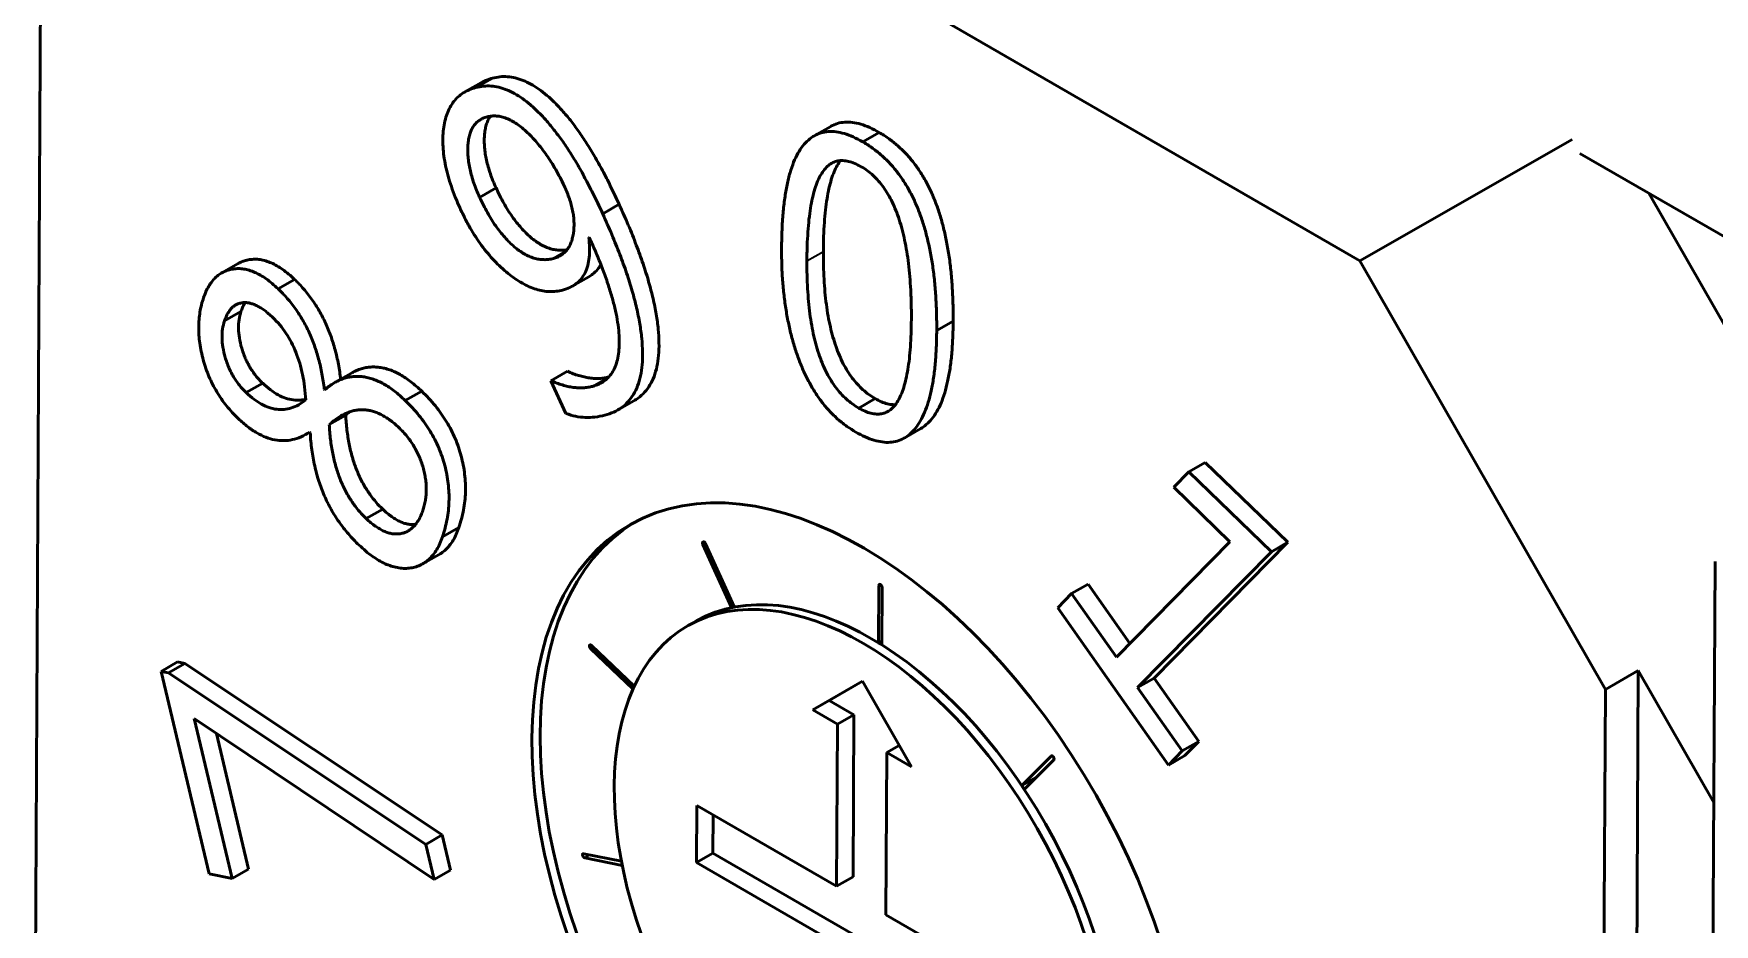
# Model space of a CAD drawing. Header units: millimetres. Extents: x -32 to 1257, y -135 to 348.
# Drawn here: x 315.06 to 320.84, y 279.86 to 282.92 of the extents above; entities that cross this region are included whole.
import ezdxf

# ---------------------------------------------------------------- set-up
doc = ezdxf.new("R2010")
doc.units = ezdxf.units.MM
doc.layers.add('외형선(ISO)', color=7, linetype='Continuous', lineweight=50)
doc.layers.add('좁은 외형선(ISO)', color=7, linetype='Continuous', lineweight=35)

msp = doc.modelspace()

# ---------------------------------------------------------------- linework, layer by layer
at = {"layer": '외형선(ISO)'}
for p, q in [((319.62134, 282.14347), (315.3787, 284.59295)), ((315.09416, 284.42869), (315.06373, 278.53244)), ((316.54583, 282.72335), (316.60239, 282.75562)), ((316.64035, 282.77071), (316.58379, 282.73844)), ((317.74637, 282.57259), (317.80294, 282.60485)), ((317.96924, 282.58427), (317.91267, 282.552)), ((319.62134, 282.14347), (320.35029, 282.55929)), ((321.73351, 281.72892), (320.37748, 282.51183)), ((316.59633, 282.36119), (316.6529, 282.39346)), ((320.61447, 282.375), (321.15766, 281.42664)), ((317.07575, 282.33729), (317.01918, 282.30502)), ((316.97279, 282.22249), (316.97353, 282.22291)), ((316.89122, 282.17473), (316.84995, 282.15119)), ((320.46479, 280.67086), (319.62134, 282.14347)), ((315.71009, 282.10133), (315.76665, 282.1336)), ((316.91464, 282.05578), (316.97121, 282.08805)), ((315.9602, 282.07941), (315.90363, 282.04714)), ((315.77636, 281.96935), (315.71979, 281.93708)), ((318.22366, 281.93627), (318.1671, 281.904)), ((316.0992, 281.72513), (316.15577, 281.7574)), ((316.89804, 281.76365), (316.84147, 281.73138)), ((317.03884, 281.7427), (316.98492, 281.71194)), ((315.79438, 281.69025), (315.85095, 281.72252)), ((316.07865, 281.71157), (316.06262, 281.70242)), ((316.06262, 281.70242), (316.06482, 281.70036)), ((316.39755, 281.69521), (316.34099, 281.66294)), ((316.89306, 281.61847), (316.84147, 281.73138)), ((317.06982, 281.62996), (317.12639, 281.66223)), ((317.95548, 281.66976), (317.89891, 281.63749)), ((316.07972, 281.5804), (316.13629, 281.61267)), ((318.05547, 281.53433), (318.11204, 281.5666)), ((316.00269, 281.54885), (316.01214, 281.55424)), ((316.01428, 281.55224), (316.01207, 281.5543)), ((319.09005, 281.45068), (319.03349, 281.41841)), ((319.09005, 281.45068), (319.37386, 281.17626)), ((318.9819, 281.36606), (319.03349, 281.41841)), ((319.03349, 281.41841), (319.31729, 281.14399)), ((319.17477, 281.1775), (318.9819, 281.36606)), ((316.2635, 281.28965), (316.20694, 281.25739)), ((316.52522, 281.22701), (316.46865, 281.19474)), ((317.46238, 280.9523), (317.36345, 281.1689)), ((317.37264, 281.17132), (317.47157, 280.95472)), ((318.78436, 280.78175), (319.17477, 281.1775)), ((319.37386, 281.17626), (318.91404, 280.71001)), ((319.37386, 281.17626), (319.31729, 281.14399)), ((316.40061, 281.10192), (316.45718, 281.13419)), ((319.31729, 281.14399), (318.85747, 280.67774)), ((320.84153, 281.11044), (320.81109, 275.2142)), ((317.96703, 280.83123), (317.96804, 281.02777)), ((317.97936, 281.02124), (317.97834, 280.8247)), ((318.58287, 280.95159), (318.63069, 281.00019)), ((318.68726, 281.03246), (318.63069, 281.00019)), ((318.63069, 281.00019), (318.78436, 280.78175)), ((318.68726, 281.03246), (318.83063, 280.82865)), ((317.47054, 280.95696), (317.46238, 280.9523)), ((317.47157, 280.95472), (317.46238, 280.9523)), ((318.96299, 280.41108), (318.58287, 280.95159)), ((317.34106, 280.90604), (317.31278, 280.8899)), ((316.98098, 280.82193), (317.12785, 280.68159)), ((317.97841, 280.83772), (317.96703, 280.83123)), ((317.97834, 280.8247), (317.96703, 280.83123)), ((315.50159, 280.73276), (315.55816, 280.76503)), ((315.58387, 280.75985), (315.52731, 280.72758)), ((315.55816, 280.76503), (315.58387, 280.75985)), ((315.58387, 280.75985), (316.46769, 280.1708)), ((317.12344, 280.67196), (316.97742, 280.81149)), ((315.66644, 280.03755), (315.50159, 280.73276)), ((315.50159, 280.73276), (315.52731, 280.72758)), ((315.52731, 280.72758), (316.41112, 280.13853)), ((317.74105, 280.60069), (317.91177, 280.69925)), ((317.91194, 280.69896), (317.79762, 280.63296)), ((317.91177, 280.69925), (318.08046, 280.40473)), ((318.91404, 280.71001), (318.85747, 280.67774)), ((318.91404, 280.71001), (319.06737, 280.49196)), ((320.57793, 280.7354), (320.46479, 280.67086)), ((320.57793, 280.7354), (320.54918, 275.16672)), ((320.83725, 280.28264), (320.57793, 280.7354)), ((319.01081, 280.45969), (318.85747, 280.67774)), ((320.43605, 275.10219), (320.46479, 280.67086)), ((317.79762, 280.63296), (317.74105, 280.60069)), ((317.8259, 280.5517), (317.74105, 280.60069)), ((317.79762, 280.63296), (317.88247, 280.58397)), ((317.88247, 280.58397), (317.8259, 280.5517)), ((317.88247, 280.58397), (317.8796, 280.0271)), ((315.61583, 280.57084), (315.74597, 280.02164)), ((316.43965, 280.01781), (315.61583, 280.57084)), ((317.82303, 279.99483), (317.8259, 280.5517)), ((315.69219, 280.51958), (315.80254, 280.05391)), ((318.03841, 280.47814), (317.99561, 280.45372)), ((319.01081, 280.45969), (319.06737, 280.49196)), ((319.06737, 280.49196), (319.01956, 280.44335)), ((317.99561, 280.45372), (317.99273, 279.89685)), ((318.08046, 280.40473), (317.99561, 280.45372)), ((318.4597, 280.34059), (318.56027, 280.44201)), ((318.56938, 280.42902), (318.46881, 280.32761)), ((319.01081, 280.45969), (318.96299, 280.41108)), ((319.01956, 280.44335), (318.96299, 280.41108)), ((318.51033, 280.36948), (318.4597, 280.34059)), ((318.46881, 280.32761), (318.4597, 280.34059)), ((317.34118, 280.0759), (317.3422, 280.27244)), ((317.3422, 280.27244), (317.82303, 279.99483)), ((317.39843, 280.23997), (317.39775, 280.10817)), ((316.46769, 280.1708), (316.41112, 280.13853)), ((316.41112, 280.13853), (316.43965, 280.01781)), ((316.46769, 280.1708), (316.49622, 280.05008)), ((316.95397, 280.10654), (317.0837, 280.08051)), ((317.0865, 280.06615), (316.9574, 280.09206)), ((317.39775, 280.10817), (317.34118, 280.0759)), ((317.82201, 279.79829), (317.34118, 280.0759)), ((317.39775, 280.10817), (317.87858, 279.83056)), ((315.74597, 280.02164), (315.66644, 280.03755)), ((315.80254, 280.05391), (315.74597, 280.02164)), ((316.49622, 280.05008), (316.43965, 280.01781)), ((317.8796, 280.0271), (317.82303, 279.99483)), ((317.99273, 279.89685), (318.47357, 279.61924))]:
    msp.add_line(p, q, dxfattribs=at)
for major_axis in [(-0.79279, 1.38978), (-0.5946, 1.04233)]:
    msp.add_ellipse((317.90737, 279.84757), major_axis=major_axis, ratio=0.5807915, dxfattribs=at)
for centre, major_axis, start_param, end_param in [((317.93566, 279.86371), (-0.79279, 1.38978), 0.0175212, 3.1240714), ((317.36804, 281.17011), (-0.00396, 0.00695), 4.5583164, 7.699909), ((317.93566, 279.86371), (-0.5946, 1.04233), 3.1415927, 6.2831853), ((317.9737, 281.02451), (-0.00396, 0.00695), 3.9299978, 7.0715905), ((316.9792, 280.81671), (-0.00396, 0.00695), 5.1866349, 8.3282276), ((318.56482, 280.43551), (-0.00396, 0.00695), 3.3016793, 6.443272), ((316.95569, 280.0993), (-0.00396, 0.00695), 5.8149534, 8.9565461)]:
    msp.add_ellipse(centre, major_axis=major_axis, ratio=0.5807915, start_param=start_param, end_param=end_param, dxfattribs=at)
for points, knots in [([(316.52914, 282.32377), (316.52353, 282.33644), (316.51254, 282.36128), (316.49901, 282.3983), (316.48775, 282.43419), (316.47922, 282.46892), (316.47334, 282.50254), (316.47032, 282.53479), (316.46974, 282.56602), (316.472, 282.59565), (316.47664, 282.62357), (316.48411, 282.64872), (316.49424, 282.67097), (316.50679, 282.69055), (316.5222, 282.70698), (316.54012, 282.72067), (316.56069, 282.7314), (316.57599, 282.73606), (316.58379, 282.73844)], [0, 0, 0, 0, 0.00005198308, 0.00010199527, 0.00015028223, 0.00019777379, 0.00024425148, 0.00029048785, 0.00033668963, 0.00038390556, 0.00043078745, 0.00047699788, 0.00052242835, 0.00056815979, 0.00061461455, 0.0006621575, 0.00071147784, 0.00076280775, 0.00076280775, 0.00076280775, 0.00076280775]), ([(316.58379, 282.73844), (316.59232, 282.74025), (316.60892, 282.74378), (316.63526, 282.74417), (316.66196, 282.73986), (316.68894, 282.73133), (316.71623, 282.71836), (316.74381, 282.70099), (316.77172, 282.6793), (316.79973, 282.65307), (316.82782, 282.62291), (316.85583, 282.58885), (316.88366, 282.55091), (316.91126, 282.50915), (316.93868, 282.46359), (316.96578, 282.41418), (316.99315, 282.36107), (317.01033, 282.32408), (317.01918, 282.30502)], [0, 0, 0, 0, 0.00005420789, 0.00010552841, 0.00015505937, 0.00020312818, 0.00025082678, 0.00029898469, 0.00034840825, 0.00039993022, 0.00045349177, 0.00050965766, 0.00056866984, 0.00063097462, 0.00069695156, 0.00076692046, 0.00084111465, 0.00092000938, 0.00092000938, 0.00092000938, 0.00092000938]), ([(316.60239, 282.75562), (316.60719, 282.75835), (316.61938, 282.76432), (316.63255, 282.76833), (316.64035, 282.77071)], [0.000676131844, 0.000676131844, 0.000676131844, 0.000676131844, 0.000711477837, 0.000762807749, 0.000762807749, 0.000762807749, 0.000762807749]), ([(316.64035, 282.77071), (316.64888, 282.77252), (316.66549, 282.77604), (316.69183, 282.77644), (316.71853, 282.77213), (316.74551, 282.7636), (316.77279, 282.75063), (316.80038, 282.73326), (316.82829, 282.71157), (316.85629, 282.68534), (316.88439, 282.65518), (316.9124, 282.62112), (316.94023, 282.58318), (316.96783, 282.54142), (316.99525, 282.49586), (317.02235, 282.44645), (317.04972, 282.39334), (317.0669, 282.35635), (317.07575, 282.33729)], [0, 0, 0, 0, 0.00005420789, 0.00010552841, 0.00015505937, 0.00020312818, 0.00025082678, 0.00029898469, 0.00034840825, 0.00039993022, 0.00045349177, 0.00050965766, 0.00056866984, 0.00063097462, 0.00069695156, 0.00076692046, 0.00084111465, 0.00092000938, 0.00092000938, 0.00092000938, 0.00092000938]), ([(316.62197, 282.63762), (316.61714, 282.63619), (316.60769, 282.6334), (316.59539, 282.62601), (316.58449, 282.61713), (316.57531, 282.60608), (316.56785, 282.59298), (316.56238, 282.57757), (316.55831, 282.56051), (316.55605, 282.54155), (316.55549, 282.52132), (316.55636, 282.50033), (316.55895, 282.47864), (316.56343, 282.45626), (316.56899, 282.43339), (316.57651, 282.40981), (316.58555, 282.38562), (316.5927, 282.36941), (316.59633, 282.36119)], [0, 0, 0, 0, 0.00003174589, 0.00006222872, 0.00009201261, 0.00012124219, 0.00015056361, 0.00018000703, 0.00021014242, 0.00024122212, 0.00027266876, 0.00030355611, 0.0003344652, 0.00036539749, 0.00039673422, 0.00042862095, 0.00046159512, 0.00049547155, 0.00049547155, 0.00049547155, 0.00049547155]), ([(316.6529, 282.39346), (316.64927, 282.40167), (316.64211, 282.41788), (316.63308, 282.44207), (316.62556, 282.46566), (316.61999, 282.48852), (316.61552, 282.51091), (316.61292, 282.5326), (316.61206, 282.55359), (316.61262, 282.57382), (316.61488, 282.59277), (316.61895, 282.60984), (316.62442, 282.62525), (316.6298, 282.6347), (316.63306, 282.63929), (316.63352, 282.63992)], [0, 0, 0, 0, 0.0000337551, 0.00006661118, 0.00009838371, 0.0001296082, 0.0001604297, 0.0001912281, 0.00022200483, 0.00025333884, 0.00028430724, 0.00031433469, 0.00034367267, 0.00037288907, 0.0003775604, 0.0003775604, 0.0003775604, 0.0003775604]), ([(316.8899, 282.39348), (316.88537, 282.40315), (316.87646, 282.42217), (316.86193, 282.44973), (316.84664, 282.47581), (316.83078, 282.50039), (316.81424, 282.52345), (316.79713, 282.54509), (316.77925, 282.56502), (316.76103, 282.58349), (316.74263, 282.59988), (316.72435, 282.61366), (316.70637, 282.62467), (316.68871, 282.63288), (316.67137, 282.63832), (316.65446, 282.64082), (316.63768, 282.6411), (316.62728, 282.6388), (316.62197, 282.63762)], [0, 0, 0, 0, 0.00003974399, 0.00007818879, 0.00011531144, 0.00015153596, 0.00018666721, 0.00022135632, 0.00025571936, 0.00028987446, 0.00032332446, 0.0003554096, 0.00038656152, 0.00041725123, 0.00044797101, 0.00047921174, 0.00051130785, 0.00054495054, 0.00054495054, 0.00054495054, 0.00054495054]), ([(317.80294, 282.60485), (317.80311, 282.60495), (317.81044, 282.60911), (317.82563, 282.61576), (317.85056, 282.62037), (317.87764, 282.61913), (317.90644, 282.61311), (317.93725, 282.60147), (317.95839, 282.5901), (317.96924, 282.58427)], [0.00072866624, 0.00072866624, 0.00072866624, 0.00072866624, 0.00072995355, 0.00078297402, 0.00083505411, 0.00088707177, 0.00093999682, 0.00099457507, 0.0010520531, 0.0010520531, 0.0010520531, 0.0010520531]), ([(317.63392, 282.18794), (317.63428, 282.20866), (317.63497, 282.24892), (317.63841, 282.30592), (317.64426, 282.35759), (317.65232, 282.40396), (317.66229, 282.44546), (317.67468, 282.48158), (317.68932, 282.51249), (317.70617, 282.53815), (317.72515, 282.55852), (317.74622, 282.57348), (317.76906, 282.58349), (317.794, 282.5881), (317.82107, 282.58686), (317.84987, 282.58084), (317.88068, 282.5692), (317.90182, 282.55783), (317.91267, 282.552)], [0, 0, 0, 0, 0.0000955612, 0.0001855723, 0.0002696794, 0.0003484138, 0.0004220098, 0.0004912695, 0.0005560052, 0.0006170518, 0.0006750636, 0.0007299535, 0.000782974, 0.0008350541, 0.0008870718, 0.0009399968, 0.0009945751, 0.0010520531, 0.0010520531, 0.0010520531, 0.0010520531]), ([(317.91267, 282.552), (317.92306, 282.54565), (317.94329, 282.53329), (317.97258, 282.51021), (318.00002, 282.48488), (318.02525, 282.45632), (318.04844, 282.42512), (318.06955, 282.39114), (318.08869, 282.3545), (318.10562, 282.31505), (318.12054, 282.27302), (318.13322, 282.22818), (318.14393, 282.1807), (318.1529, 282.13043), (318.15952, 282.07758), (318.16402, 282.02204), (318.16687, 281.96354), (318.16702, 281.92425), (318.1671, 281.904)], [0, 0, 0, 0, 0.00005493704, 0.00010697803, 0.00015713757, 0.00020621328, 0.00025468287, 0.00030417154, 0.00035557759, 0.00040911894, 0.00046637297, 0.00052715753, 0.00059276627, 0.00066300116, 0.00073805378, 0.00081885713, 0.00090535508, 0.00099739751, 0.00099739751, 0.00099739751, 0.00099739751]), ([(317.96924, 282.58427), (317.97963, 282.57792), (317.99986, 282.56556), (318.02915, 282.54248), (318.05658, 282.51715), (318.08182, 282.48859), (318.10501, 282.45739), (318.12611, 282.42341), (318.14526, 282.38677), (318.16218, 282.34732), (318.17711, 282.30529), (318.18979, 282.26045), (318.20049, 282.21297), (318.20947, 282.1627), (318.21608, 282.10984), (318.22059, 282.05431), (318.22344, 281.99581), (318.22359, 281.95652), (318.22366, 281.93627)], [0, 0, 0, 0, 0.00005493988, 0.00010698356, 0.00015714569, 0.00020622393, 0.00025469603, 0.00030418726, 0.00035559596, 0.00040914008, 0.00046639707, 0.00052718477, 0.0005927969, 0.00066303542, 0.00073809192, 0.00081889945, 0.00090540187, 0.00099744905, 0.00099744905, 0.00099744905, 0.00099744905]), ([(317.72098, 282.1432), (317.72117, 282.16047), (317.72155, 282.19397), (317.72409, 282.24137), (317.72775, 282.2848), (317.73309, 282.32381), (317.73961, 282.35886), (317.74779, 282.38954), (317.75719, 282.41629), (317.76821, 282.43867), (317.78056, 282.457), (317.79429, 282.47128), (317.80962, 282.48121), (317.82644, 282.48692), (317.84482, 282.48803), (317.86445, 282.4854), (317.88568, 282.47807), (317.90029, 282.47033), (317.90779, 282.46636)], [0, 0, 0, 0, 0.00007937639, 0.00015403589, 0.00022346924, 0.00028813623, 0.00034815764, 0.00040379517, 0.00045522813, 0.00050287737, 0.00054702857, 0.00058816268, 0.00062707935, 0.00066454776, 0.00070101872, 0.00073764794, 0.00077538195, 0.00081515772, 0.00081515772, 0.00081515772, 0.00081515772]), ([(317.77755, 282.17547), (317.77774, 282.19274), (317.77812, 282.22624), (317.78066, 282.27364), (317.78432, 282.31707), (317.78966, 282.35608), (317.79618, 282.39113), (317.80436, 282.42181), (317.81375, 282.44856), (317.82442, 282.4702), (317.83243, 282.48229), (317.83638, 282.48735)], [0, 0, 0, 0, 0.00007937639, 0.00015403589, 0.00022346924, 0.00028813623, 0.00034815764, 0.00040379517, 0.00045522813, 0.00050287737, 0.00054229009, 0.00054229009, 0.00054229009, 0.00054229009]), ([(317.90779, 282.46636), (317.91485, 282.46204), (317.92865, 282.45359), (317.94857, 282.43661), (317.96726, 282.41767), (317.98437, 282.39584), (318.0002, 282.37172), (318.01434, 282.34494), (318.0272, 282.31573), (318.03883, 282.28404), (318.04878, 282.24983), (318.05742, 282.21314), (318.06462, 282.174), (318.07051, 282.13236), (318.075, 282.08825), (318.0781, 282.04159), (318.07991, 281.99234), (318.07997, 281.95904), (318.08, 281.94184)], [0, 0, 0, 0, 0.00003716591, 0.00007272272, 0.00010766151, 0.0001423897, 0.00017789238, 0.00021537587, 0.0002551206, 0.00029808852, 0.00034447267, 0.00039479317, 0.0004493457, 0.00050806827, 0.00057143581, 0.00063959526, 0.00071266464, 0.00079073975, 0.00079073975, 0.00079073975, 0.00079073975]), ([(316.89683, 282.18133), (316.89457, 282.18088), (316.88697, 282.17957), (316.87364, 282.17897), (316.8568, 282.18052), (316.83995, 282.18417), (316.82295, 282.1907), (316.80597, 282.19931), (316.78889, 282.21004), (316.77189, 282.22358), (316.75515, 282.23888), (316.73895, 282.25615), (316.72308, 282.27464), (316.70799, 282.29528), (316.69322, 282.31732), (316.6792, 282.34127), (316.66543, 282.36667), (316.65713, 282.38441), (316.6529, 282.39346)], [0.00002048915, 0.00002048915, 0.00002048915, 0.00002048915, 0.00003473073, 0.00006786982, 0.00009946735, 0.00013023642, 0.00016011417, 0.00018961496, 0.00021939631, 0.00024961852, 0.00028030266, 0.00031084808, 0.00034197734, 0.00037373824, 0.00040676636, 0.00044084911, 0.00047664363, 0.00051394859, 0.00051394859, 0.00051394859, 0.00051394859]), ([(316.84995, 282.15119), (316.85458, 282.15255), (316.86369, 282.15522), (316.87579, 282.16186), (316.88673, 282.16971), (316.89595, 282.17973), (316.90398, 282.19113), (316.91034, 282.20451), (316.9152, 282.21965), (316.91867, 282.23622), (316.9206, 282.25394), (316.92115, 282.27228), (316.91973, 282.29133), (316.91729, 282.31069), (316.91257, 282.33076), (316.90678, 282.35125), (316.89916, 282.37229), (316.89302, 282.38635), (316.8899, 282.39348)], [0, 0, 0, 0, 0.0000304255, 0.00005979999, 0.00008838583, 0.00011648661, 0.00014431923, 0.00017229263, 0.00020045529, 0.00022946277, 0.00025833451, 0.00028642734, 0.00031401996, 0.0003413329, 0.0003688364, 0.00039657906, 0.00042505226, 0.00045438873, 0.00045438873, 0.00045438873, 0.00045438873]), ([(316.88161, 282.04268), (316.8743, 282.04107), (316.85997, 282.03793), (316.83732, 282.03688), (316.81426, 282.03936), (316.79089, 282.04482), (316.76716, 282.05352), (316.74297, 282.06576), (316.71848, 282.08111), (316.69389, 282.09942), (316.66979, 282.12053), (316.64636, 282.14344), (316.62409, 282.16867), (316.60282, 282.19583), (316.58261, 282.22491), (316.56358, 282.2561), (316.54548, 282.28915), (316.53464, 282.31212), (316.52914, 282.32377)], [0, 0, 0, 0, 0.00004629348, 0.0000908084, 0.00013410282, 0.00017620526, 0.00021815027, 0.00026011211, 0.00030291682, 0.00034643072, 0.00039022648, 0.00043334022, 0.00047638433, 0.00051967875, 0.00056363534, 0.00060842682, 0.00065507903, 0.00070308706, 0.00070308706, 0.00070308706, 0.00070308706]), ([(316.59633, 282.36119), (316.60056, 282.35214), (316.60886, 282.3344), (316.62263, 282.309), (316.63665, 282.28506), (316.65142, 282.26301), (316.66651, 282.24237), (316.68238, 282.22388), (316.69859, 282.20661), (316.71532, 282.19131), (316.73232, 282.17777), (316.7494, 282.16704), (316.76638, 282.15843), (316.78338, 282.1519), (316.80023, 282.14825), (316.81707, 282.1467), (316.83386, 282.14746), (316.8445, 282.14992), (316.84995, 282.15119)], [0, 0, 0, 0, 0.00003749905, 0.0000734798, 0.00010773988, 0.00014093983, 0.00017286598, 0.00020415719, 0.00023486154, 0.00026570532, 0.00029608477, 0.00032602107, 0.00035567534, 0.00038570854, 0.0004166377, 0.00044839961, 0.00048171112, 0.00051662255, 0.00051662255, 0.00051662255, 0.00051662255]), ([(317.07575, 282.33729), (317.08644, 282.31343), (317.10725, 282.26695), (317.13457, 282.19858), (317.15822, 282.13375), (317.17742, 282.07236), (317.19255, 282.01446), (317.20368, 281.95999), (317.21073, 281.909), (317.21339, 281.86174), (317.21214, 281.81842), (317.20647, 281.77957), (317.19656, 281.74532), (317.18231, 281.7157), (317.16374, 281.69086), (317.14453, 281.67365), (317.13138, 281.66507), (317.12639, 281.66223)], [0, 0, 0, 0, 0.0000990373, 0.0001928747, 0.0002812897, 0.0003650327, 0.0004446718, 0.0005201216, 0.0005925197, 0.0006621902, 0.0007292995, 0.000793492, 0.0008563349, 0.0009185804, 0.000981308, 0.0010453876, 0.0010824916, 0.0010824916, 0.0010824916, 0.0010824916]), ([(317.01918, 282.30502), (317.02987, 282.28116), (317.05068, 282.23468), (317.078, 282.16632), (317.10165, 282.10148), (317.12085, 282.04009), (317.13598, 281.98219), (317.14712, 281.92772), (317.15417, 281.87673), (317.15682, 281.82947), (317.15557, 281.78615), (317.1499, 281.7473), (317.13999, 281.71305), (317.12574, 281.68343), (317.10718, 281.65859), (317.08445, 281.63825), (317.05758, 281.62239), (317.03702, 281.61598), (317.02652, 281.6127)], [0, 0, 0, 0, 0.0000990373, 0.0001928747, 0.0002812897, 0.0003650327, 0.0004446718, 0.0005201216, 0.0005925197, 0.0006621902, 0.0007292995, 0.000793492, 0.0008563349, 0.0009185804, 0.000981308, 0.0010453876, 0.0011123856, 0.0011823328, 0.0011823328, 0.0011823328, 0.0011823328]), ([(316.97136, 282.22305), (316.97262, 282.2109), (316.97506, 282.18721), (316.97376, 282.15472), (316.96849, 282.12609), (316.95925, 282.10122), (316.94581, 282.08042), (316.92817, 282.06385), (316.90688, 282.05055), (316.89022, 282.04536), (316.88161, 282.04268)], [0, 0, 0, 0, 0.00005203863, 0.0001014534, 0.0001495881, 0.000197195, 0.00024551046, 0.00029566648, 0.00034868229, 0.00040536393, 0.00040536393, 0.00040536393, 0.00040536393]), ([(316.97324, 282.22354), (316.97313, 282.22305), (316.97291, 282.22203), (316.97189, 282.2227), (316.97136, 282.22305)], [0, 0, 0, 0, 0.0000023145912, 0.0000047648784, 0.0000047648784, 0.0000047648784, 0.0000047648784]), ([(316.98492, 281.71194), (316.99236, 281.71429), (317.00687, 281.71889), (317.02575, 281.73041), (317.04194, 281.74482), (317.0549, 281.76311), (317.06494, 281.78464), (317.07198, 281.80957), (317.07576, 281.83804), (317.07678, 281.86962), (317.07463, 281.9044), (317.06955, 281.94194), (317.06104, 281.98233), (317.04959, 282.02536), (317.03506, 282.07112), (317.01751, 282.11954), (316.99689, 282.17074), (316.98129, 282.20557), (316.97324, 282.22354)], [0, 0, 0, 0, 0.00004895536, 0.0000955538, 0.00014061905, 0.00018491223, 0.00022934643, 0.00027399525, 0.00032017201, 0.00036857895, 0.00041889234, 0.00047164728, 0.00052681476, 0.00058504296, 0.00064667975, 0.00071201862, 0.00078105313, 0.00085466413, 0.00085466413, 0.00085466413, 0.00085466413]), ([(315.76665, 282.1336), (315.76867, 282.13475), (315.77573, 282.1385), (315.78849, 282.14377), (315.80572, 282.14751), (315.82367, 282.14906), (315.84224, 282.14765), (315.86116, 282.14331), (315.8804, 282.1362), (315.89997, 282.12625), (315.91992, 282.11354), (315.94015, 282.09793), (315.95345, 282.08564), (315.9602, 282.07941)], [0.00021325436, 0.00021325436, 0.00021325436, 0.00021325436, 0.0002280842, 0.0002644521, 0.00030107677, 0.00033737867, 0.00037275611, 0.00040698374, 0.00044089198, 0.00047522972, 0.00050984829, 0.00054581217, 0.00058290437, 0.00058290437, 0.00058290437, 0.00058290437]), ([(317.88894, 281.55479), (317.87878, 281.56103), (317.85894, 281.57319), (317.83013, 281.59581), (317.80328, 281.62156), (317.77806, 281.64983), (317.75509, 281.68148), (317.73368, 281.71562), (317.71462, 281.75292), (317.69727, 281.79278), (317.68204, 281.83513), (317.66875, 281.87965), (317.65793, 281.92616), (317.64871, 281.97477), (317.642, 282.02526), (317.63694, 282.07792), (317.6342, 282.13257), (317.63402, 282.16912), (317.63392, 282.18794)], [0, 0, 0, 0, 0.00005347997, 0.00010438809, 0.00015363112, 0.00020220001, 0.00025076615, 0.0003004365, 0.00035204424, 0.00040656975, 0.00046382735, 0.00052410945, 0.00058778566, 0.00065514332, 0.00072635595, 0.00080209563, 0.00088222166, 0.00096725762, 0.00096725762, 0.00096725762, 0.00096725762]), ([(317.89891, 281.63749), (317.89164, 281.64197), (317.87743, 281.65074), (317.85685, 281.66751), (317.83765, 281.68644), (317.82003, 281.70791), (317.80369, 281.7315), (317.78897, 281.75764), (317.77563, 281.78598), (317.76379, 281.81664), (317.75351, 281.8495), (317.74446, 281.88476), (317.73689, 281.92228), (317.73089, 281.96204), (317.72611, 282.0042), (317.72316, 282.0485), (317.72102, 282.09543), (317.72099, 282.12693), (317.72098, 282.1432)], [0, 0, 0, 0, 0.0000383722, 0.00007498712, 0.00011057042, 0.00014564823, 0.00018113329, 0.00021815788, 0.000257234, 0.00029854189, 0.00034326188, 0.00039124299, 0.00044335862, 0.00049921996, 0.00055938947, 0.0006242929, 0.00069351723, 0.00076742907, 0.00076742907, 0.00076742907, 0.00076742907]), ([(317.95548, 281.66976), (317.94821, 281.67424), (317.934, 281.68301), (317.91342, 281.69978), (317.89422, 281.71871), (317.8766, 281.74018), (317.86025, 281.76377), (317.84553, 281.78991), (317.8322, 281.81825), (317.82036, 281.84891), (317.81008, 281.88177), (317.80103, 281.91703), (317.79345, 281.95455), (317.78745, 281.99431), (317.78268, 282.03647), (317.77973, 282.08076), (317.77759, 282.12769), (317.77756, 282.1592), (317.77755, 282.17547)], [0, 0, 0, 0, 0.0000383722, 0.00007498712, 0.00011057042, 0.00014564823, 0.00018113329, 0.00021815788, 0.000257234, 0.00029854189, 0.00034326188, 0.00039124299, 0.00044335862, 0.00049921996, 0.00055938947, 0.0006242929, 0.00069351723, 0.00076742907, 0.00076742907, 0.00076742907, 0.00076742907]), ([(315.64792, 282.01688), (315.65051, 282.02386), (315.6556, 282.03761), (315.66515, 282.05575), (315.67581, 282.07171), (315.68786, 282.08517), (315.70125, 282.0963), (315.71602, 282.10493), (315.73193, 282.1115), (315.74915, 282.11525), (315.7671, 282.11679), (315.78567, 282.11538), (315.80459, 282.11104), (315.82383, 282.10393), (315.8434, 282.09398), (315.86335, 282.08127), (315.88358, 282.06566), (315.89688, 282.05338), (315.90363, 282.04714)], [0, 0, 0, 0, 0.00004063925, 0.00007998132, 0.0001178743, 0.00015499044, 0.00019162482, 0.0002280842, 0.0002644521, 0.00030107677, 0.00033737867, 0.00037275611, 0.00040698374, 0.00044089198, 0.00047522972, 0.00050984829, 0.00054581217, 0.00058290437, 0.00058290437, 0.00058290437, 0.00058290437]), ([(317.01305, 282.1302), (317.00978, 282.1242), (317.00134, 282.11172), (316.9869, 282.09815), (316.97589, 282.09072), (316.97121, 282.08805)], [0.0002060952, 0.0002060952, 0.0002060952, 0.0002060952, 0.00024551046, 0.00029566648, 0.00033009996, 0.00033009996, 0.00033009996, 0.00033009996]), ([(315.90363, 282.04714), (315.90909, 282.04178), (315.91989, 282.03119), (315.93534, 282.01409), (315.94997, 281.99637), (315.96374, 281.97785), (315.97679, 281.95877), (315.98884, 281.93886), (316, 281.91829), (316.01053, 281.89709), (316.01991, 281.87509), (316.02875, 281.85249), (316.03643, 281.82909), (316.04342, 281.80502), (316.04969, 281.78021), (316.05471, 281.75489), (316.05928, 281.72876), (316.06149, 281.71132), (316.06262, 281.70242)], [0, 0, 0, 0, 0.0000305623, 0.00006041532, 0.00008972855, 0.00011868097, 0.00014769511, 0.0001764864, 0.0002054805, 0.00023504898, 0.00026499625, 0.00029582667, 0.00032739685, 0.00036039006, 0.00039425304, 0.00042929999, 0.00046579743, 0.00050375944, 0.00050375944, 0.00050375944, 0.00050375944]), ([(315.9602, 282.07941), (315.96566, 282.07405), (315.97645, 282.06346), (315.99191, 282.04636), (316.00654, 282.02864), (316.02031, 282.01012), (316.03335, 281.99104), (316.04541, 281.97113), (316.05657, 281.95055), (316.0671, 281.92936), (316.07647, 281.90736), (316.08531, 281.88476), (316.093, 281.86136), (316.09999, 281.83728), (316.10625, 281.81248), (316.11127, 281.78716), (316.11575, 281.76161), (316.11791, 281.74473), (316.11897, 281.7364)], [0, 0, 0, 0, 0.0000305623, 0.00006041532, 0.00008972855, 0.00011868097, 0.00014769511, 0.0001764864, 0.0002054805, 0.00023504898, 0.00026499625, 0.00029582667, 0.00032739685, 0.00036039006, 0.00039425304, 0.00042929999, 0.00046579743, 0.00050132427, 0.00050132427, 0.00050132427, 0.00050132427]), ([(315.76784, 281.60034), (315.76065, 281.60748), (315.74655, 281.62148), (315.72685, 281.64441), (315.70885, 281.66822), (315.69288, 281.69329), (315.67842, 281.71918), (315.66587, 281.74614), (315.6552, 281.77407), (315.64647, 281.80266), (315.63943, 281.83156), (315.63452, 281.86006), (315.63148, 281.88798), (315.63098, 281.91497), (315.63178, 281.94173), (315.63516, 281.96756), (315.64034, 281.99291), (315.64536, 282.00879), (315.64792, 282.01688)], [0, 0, 0, 0, 0.00004000507, 0.00007848473, 0.00011560075, 0.00015203213, 0.00018854678, 0.000225219, 0.00026257262, 0.0003014947, 0.00034090116, 0.00038048593, 0.00042001284, 0.00045979836, 0.00050076989, 0.00054264986, 0.00058600164, 0.00063107667, 0.00063107667, 0.00063107667, 0.00063107667]), ([(315.71979, 281.93708), (315.72149, 281.9418), (315.7248, 281.951), (315.73113, 281.96298), (315.73796, 281.97357), (315.74562, 281.98233), (315.75412, 281.98926), (315.7634, 281.99435), (315.77331, 281.99805), (315.78408, 281.99964), (315.79535, 281.99974), (315.80706, 281.99793), (315.81926, 281.99403), (315.83173, 281.98863), (315.84467, 281.98133), (315.85793, 281.97225), (315.87158, 281.96143), (315.88061, 281.95306), (315.88522, 281.94878)], [0, 0, 0, 0, 0.00002725339, 0.0000531352, 0.00007795113, 0.00010201244, 0.00012487673, 0.00014743382, 0.00016968945, 0.00019193709, 0.00021393565, 0.0002358147, 0.00025722151, 0.00027944516, 0.00030180637, 0.00032515341, 0.00034941885, 0.00037480835, 0.00037480835, 0.00037480835, 0.00037480835]), ([(315.85095, 281.72252), (315.84679, 281.72667), (315.83862, 281.73479), (315.82714, 281.74825), (315.81662, 281.7624), (315.80709, 281.77731), (315.79837, 281.79282), (315.7908, 281.80912), (315.78423, 281.82607), (315.77667, 281.8493), (315.76992, 281.87828), (315.76719, 281.91123), (315.76857, 281.9425), (315.77373, 281.96028), (315.77636, 281.96935)], [0, 0, 0, 0, 0.00002324156, 0.00004557574, 0.00006767126, 0.00008940387, 0.00011126823, 0.00013356281, 0.00015635132, 0.00018002047, 0.0002276871, 0.00027436751, 0.00032200447, 0.00037153659, 0.00037153659, 0.00037153659, 0.00037153659]), ([(315.77636, 281.96935), (315.77806, 281.97407), (315.78137, 281.98327), (315.78649, 281.99298), (315.78967, 281.99819), (315.79058, 281.99962)], [0, 0, 0, 0, 0.00002725339, 0.000053135197, 0.000063167496, 0.000063167496, 0.000063167496, 0.000063167496]), ([(315.79438, 281.69025), (315.79022, 281.6944), (315.78205, 281.70252), (315.77057, 281.71598), (315.76006, 281.73013), (315.75053, 281.74504), (315.7418, 281.76055), (315.73423, 281.77685), (315.72766, 281.7938), (315.7201, 281.81703), (315.71335, 281.84601), (315.71062, 281.87897), (315.712, 281.91023), (315.71716, 281.92801), (315.71979, 281.93708)], [0, 0, 0, 0, 0.00002324156, 0.00004557574, 0.00006767126, 0.00008940387, 0.00011126823, 0.00013356281, 0.00015635132, 0.00018002047, 0.0002276871, 0.00027436751, 0.00032200447, 0.00037153659, 0.00037153659, 0.00037153659, 0.00037153659]), ([(315.88522, 281.94878), (315.89345, 281.94043), (315.90973, 281.92392), (315.93148, 281.89457), (315.95014, 281.86263), (315.96608, 281.82804), (315.97895, 281.79078), (315.98865, 281.75095), (315.99586, 281.70841), (315.99804, 281.67993), (315.99918, 281.66501)], [0, 0, 0, 0, 0.0000461845, 0.00009136818, 0.0001364418, 0.00018308112, 0.00023329556, 0.00028716813, 0.00034605589, 0.00041084846, 0.00041084846, 0.00041084846, 0.00041084846]), ([(318.08, 281.94184), (318.07979, 281.92544), (318.07939, 281.89373), (318.07714, 281.84865), (318.07338, 281.80767), (318.0683, 281.77059), (318.06186, 281.73752), (318.05416, 281.70825), (318.04482, 281.68325), (318.03435, 281.6619), (318.02238, 281.64466), (318.00896, 281.63134), (317.99398, 281.62236), (317.97782, 281.61688), (317.95996, 281.61616), (317.94092, 281.6189), (317.92034, 281.62597), (317.90618, 281.63358), (317.89891, 281.63749)], [0, 0, 0, 0, 0.00007539475, 0.00014576651, 0.00021184253, 0.0002731331, 0.00033009078, 0.00038290697, 0.00043192029, 0.00047696118, 0.00051920559, 0.00055849039, 0.00059587028, 0.00063161571, 0.00066682721, 0.00070236638, 0.00073882639, 0.00077734484, 0.00077734484, 0.00077734484, 0.00077734484]), ([(318.22366, 281.93627), (318.22331, 281.91646), (318.22263, 281.87804), (318.21919, 281.8236), (318.21333, 281.77418), (318.20533, 281.72951), (318.19514, 281.68971), (318.18276, 281.65472), (318.16792, 281.62492), (318.15112, 281.59978), (318.13255, 281.58034), (318.11886, 281.57049), (318.11204, 281.5666)], [0, 0, 0, 0, 0.00009136607, 0.00017718915, 0.00025802417, 0.00033410634, 0.00040574227, 0.0004730146, 0.00053677586, 0.00059704096, 0.00065456836, 0.00070525074, 0.00070525074, 0.00070525074, 0.00070525074]), ([(318.1671, 281.904), (318.16675, 281.88419), (318.16607, 281.84577), (318.16262, 281.79133), (318.15676, 281.74191), (318.14877, 281.69724), (318.13857, 281.65744), (318.12619, 281.62245), (318.11135, 281.59265), (318.09456, 281.56751), (318.07554, 281.54761), (318.0546, 281.53275), (318.03165, 281.5233), (318.00694, 281.51867), (317.98002, 281.52001), (317.95135, 281.52631), (317.92078, 281.53735), (317.89973, 281.54888), (317.88894, 281.55479)], [0, 0, 0, 0, 0.0000913661, 0.0001771891, 0.0002580242, 0.0003341063, 0.0004057423, 0.0004730146, 0.0005367759, 0.000597041, 0.0006545684, 0.0007092409, 0.000761874, 0.0008135438, 0.0008651682, 0.0009177223, 0.0009720628, 0.0010292305, 0.0010292305, 0.0010292305, 0.0010292305]), ([(316.06482, 281.70036), (316.06995, 281.70464), (316.08, 281.71305), (316.09591, 281.72354), (316.11203, 281.73215), (316.12837, 281.73864), (316.14487, 281.7433), (316.16163, 281.74591), (316.17861, 281.74656), (316.19582, 281.74523), (316.21326, 281.74189), (316.2309, 281.73668), (316.24879, 281.72929), (316.26683, 281.72013), (316.28514, 281.70868), (316.30364, 281.6954), (316.32242, 281.68031), (316.33474, 281.66878), (316.34099, 281.66294)], [0, 0, 0, 0, 0.00004241005, 0.00008319781, 0.00012206718, 0.00015958298, 0.00019524583, 0.00022988208, 0.00026368543, 0.00029619737, 0.00032831037, 0.00036025766, 0.00039164151, 0.00042335197, 0.00045533275, 0.00048811929, 0.00052162442, 0.00055612778, 0.00055612778, 0.00055612778, 0.00055612778]), ([(316.15577, 281.7574), (316.16006, 281.75985), (316.16964, 281.76483), (316.18494, 281.77091), (316.20144, 281.77557), (316.2182, 281.77818), (316.23518, 281.77883), (316.25239, 281.77749), (316.26983, 281.77416), (316.28747, 281.76895), (316.30536, 281.76155), (316.32339, 281.7524), (316.3417, 281.74095), (316.36021, 281.72766), (316.37899, 281.71258), (316.39131, 281.70105), (316.39755, 281.69521)], [0.00009035548, 0.00009035548, 0.00009035548, 0.00009035548, 0.00012206718, 0.00015958298, 0.00019524583, 0.00022988208, 0.00026368543, 0.00029619737, 0.00032831037, 0.00036025766, 0.00039164151, 0.00042335197, 0.00045533275, 0.00048811929, 0.00052162442, 0.00055612778, 0.00055612778, 0.00055612778, 0.00055612778]), ([(316.89804, 281.76365), (316.90464, 281.76078), (316.91779, 281.75505), (316.93708, 281.74877), (316.95589, 281.74387), (316.97419, 281.74026), (316.99177, 281.73903), (317.009, 281.73881), (317.0251, 281.74046), (317.03515, 281.74273), (317.03993, 281.74384)], [0, 0, 0, 0, 0.00003515536, 0.0000701308, 0.00010436127, 0.00013825435, 0.00017188045, 0.00020571498, 0.00023949219, 0.00027028024, 0.00027028024, 0.00027028024, 0.00027028024]), ([(315.99918, 281.66501), (315.99115, 281.65924), (315.97575, 281.64816), (315.9507, 281.63723), (315.92549, 281.63161), (315.89975, 281.63193), (315.87362, 281.63798), (315.84721, 281.64955), (315.82046, 281.66692), (315.8032, 281.68236), (315.79438, 281.69025)], [0, 0, 0, 0, 0.00006311179, 0.00012103215, 0.00017406756, 0.00022343232, 0.00027072002, 0.00031667545, 0.00036271118, 0.00041082807, 0.00041082807, 0.00041082807, 0.00041082807]), ([(315.99895, 281.66794), (315.99318, 281.66645), (315.97935, 281.66391), (315.95631, 281.6642), (315.93019, 281.67024), (315.90378, 281.68182), (315.87703, 281.69919), (315.85977, 281.71463), (315.85095, 281.72252)], [0.00013676005, 0.00013676005, 0.00013676005, 0.00013676005, 0.00017406756, 0.00022343232, 0.00027072002, 0.00031667545, 0.00036271118, 0.00041082807, 0.00041082807, 0.00041082807, 0.00041082807]), ([(316.39755, 281.69521), (316.40581, 281.687), (316.42191, 281.67101), (316.44445, 281.64509), (316.46472, 281.61826), (316.48301, 281.59072), (316.49901, 281.56217), (316.51274, 281.53278), (316.52424, 281.50258), (316.53362, 281.47175), (316.54054, 281.44062), (316.54533, 281.40949), (316.54791, 281.37846), (316.54805, 281.34765), (316.54574, 281.3171), (316.54131, 281.28659), (316.53446, 281.25632), (316.52835, 281.23694), (316.52522, 281.22701)], [0, 0, 0, 0, 0.00004603577, 0.00008971317, 0.00013162801, 0.00017237879, 0.0002124756, 0.00025255043, 0.00029297881, 0.00033472512, 0.00037726185, 0.00042057559, 0.00046506061, 0.00051107628, 0.00055900179, 0.00060912824, 0.00066177215, 0.00071710513, 0.00071710513, 0.00071710513, 0.00071710513]), ([(316.84147, 281.73138), (316.84807, 281.72851), (316.86122, 281.72278), (316.88052, 281.71651), (316.89932, 281.7116), (316.91762, 281.70799), (316.93521, 281.70676), (316.95244, 281.70654), (316.96908, 281.70824), (316.97962, 281.7107), (316.98492, 281.71194)], [0, 0, 0, 0, 0.00003515536, 0.0000701308, 0.00010436127, 0.00013825435, 0.00017188045, 0.00020571498, 0.00023949219, 0.00027363301, 0.00027363301, 0.00027363301, 0.00027363301]), ([(316.07972, 281.5804), (316.0845, 281.58468), (316.09386, 281.59304), (316.10868, 281.60357), (316.12326, 281.61278), (316.13807, 281.61995), (316.15294, 281.62526), (316.16757, 281.62959), (316.18266, 281.63111), (316.19751, 281.63168), (316.21258, 281.62998), (316.22755, 281.62706), (316.2427, 281.6218), (316.25783, 281.61502), (316.27305, 281.60679), (316.28827, 281.59621), (316.3036, 281.58437), (316.31362, 281.57507), (316.31869, 281.57038)], [0, 0, 0, 0, 0.00004070321, 0.00007953794, 0.00011661352, 0.0001515968, 0.000185237, 0.00021717339, 0.00024794775, 0.0002772905, 0.00030577348, 0.00033343809, 0.00036034625, 0.00038717592, 0.00041384455, 0.00044061394, 0.00046799816, 0.00049598048, 0.00049598048, 0.00049598048, 0.00049598048]), ([(316.34099, 281.66294), (316.34925, 281.65473), (316.36535, 281.63874), (316.38789, 281.61282), (316.40815, 281.586), (316.42644, 281.55845), (316.44245, 281.5299), (316.45617, 281.50052), (316.46767, 281.47031), (316.47706, 281.43948), (316.48397, 281.40835), (316.48876, 281.37723), (316.49134, 281.34619), (316.49148, 281.31538), (316.48917, 281.28484), (316.48474, 281.25433), (316.47789, 281.22405), (316.47178, 281.20467), (316.46865, 281.19474)], [0, 0, 0, 0, 0.00004603577, 0.00008971317, 0.00013162801, 0.00017237879, 0.0002124756, 0.00025255043, 0.00029297881, 0.00033472512, 0.00037726185, 0.00042057559, 0.00046506061, 0.00051107628, 0.00055900179, 0.00060912824, 0.00066177215, 0.00071710513, 0.00071710513, 0.00071710513, 0.00071710513]), ([(318.02502, 281.64894), (318.0222, 281.64881), (318.01327, 281.6489), (317.99748, 281.65117), (317.97691, 281.65824), (317.96275, 281.66585), (317.95548, 281.66976)], [0.00064992167, 0.00064992167, 0.00064992167, 0.00064992167, 0.00066682721, 0.00070236638, 0.00073882639, 0.00077734484, 0.00077734484, 0.00077734484, 0.00077734484]), ([(316.01207, 281.5543), (316.00247, 281.54867), (315.98399, 281.53784), (315.95411, 281.52802), (315.92389, 281.5244), (315.89323, 281.52696), (315.86213, 281.53586), (315.83068, 281.55108), (315.79885, 281.57218), (315.77828, 281.59086), (315.76784, 281.60034)], [0, 0, 0, 0, 0.00007118958, 0.00013696014, 0.00019799474, 0.00025551928, 0.00031106473, 0.00036545081, 0.00042072735, 0.00047778979, 0.00047778979, 0.00047778979, 0.00047778979]), ([(316.20694, 281.25739), (316.20215, 281.26208), (316.19267, 281.27136), (316.17928, 281.28673), (316.16669, 281.30269), (316.15491, 281.3194), (316.14408, 281.33695), (316.13411, 281.35528), (316.1247, 281.37427), (316.11656, 281.39416), (316.10889, 281.4148), (316.10224, 281.43624), (316.09645, 281.45843), (316.09115, 281.48146), (316.08719, 281.50512), (316.08361, 281.52967), (316.08129, 281.55484), (316.08025, 281.57173), (316.07972, 281.5804)], [0, 0, 0, 0, 0.00002674788, 0.00005293607, 0.0000786549, 0.0001041104, 0.00012971273, 0.0001554974, 0.00018185711, 0.00020887059, 0.00023681292, 0.000265962, 0.00029620643, 0.0003277677, 0.00036088399, 0.00039551257, 0.00043163953, 0.00046972069, 0.00046972069, 0.00046972069, 0.00046972069]), ([(316.2635, 281.28965), (316.25872, 281.29435), (316.24924, 281.30363), (316.23585, 281.319), (316.22326, 281.33496), (316.21147, 281.35167), (316.20065, 281.36922), (316.19068, 281.38755), (316.18127, 281.40654), (316.17313, 281.42643), (316.16546, 281.44707), (316.1588, 281.46851), (316.15302, 281.4907), (316.14771, 281.51372), (316.14376, 281.53739), (316.14018, 281.56194), (316.13785, 281.58711), (316.13682, 281.604), (316.13629, 281.61267)], [0, 0, 0, 0, 0.00002674788, 0.00005293607, 0.0000786549, 0.0001041104, 0.00012971273, 0.0001554974, 0.00018185711, 0.00020887059, 0.00023681292, 0.000265962, 0.00029620643, 0.0003277677, 0.00036088399, 0.00039551257, 0.00043163953, 0.00046972069, 0.00046972069, 0.00046972069, 0.00046972069]), ([(316.31869, 281.57038), (316.32364, 281.56546), (316.33329, 281.55587), (316.34691, 281.5402), (316.35921, 281.52385), (316.37037, 281.50685), (316.38016, 281.48926), (316.38894, 281.47105), (316.39625, 281.45215), (316.40249, 281.43277), (316.40725, 281.41331), (316.41077, 281.39397), (316.41291, 281.37496), (316.41349, 281.3563), (316.41247, 281.33807), (316.41011, 281.32004), (316.40653, 281.30212), (316.40293, 281.29097), (316.40109, 281.28528)], [0, 0, 0, 0, 0.00002762827, 0.0000537879, 0.00007956731, 0.00010446999, 0.00012924845, 0.00015401445, 0.00017957749, 0.00020574892, 0.00023241591, 0.00025899017, 0.00028599064, 0.00031333343, 0.00034158022, 0.00037093365, 0.00040156432, 0.0004334183, 0.0004334183, 0.0004334183, 0.0004334183]), ([(317.02652, 281.6127), (317.01529, 281.6102), (316.99363, 281.60539), (316.95976, 281.60449), (316.92662, 281.60764), (316.90405, 281.61493), (316.89306, 281.61847)], [0, 0, 0, 0, 0.00007198794, 0.00013890907, 0.00020161114, 0.00026106482, 0.00026106482, 0.00026106482, 0.00026106482]), ([(316.18192, 281.16659), (316.17561, 281.17283), (316.16321, 281.18508), (316.14547, 281.2047), (316.12879, 281.22498), (316.11325, 281.24602), (316.09868, 281.26766), (316.08556, 281.29018), (316.0733, 281.3133), (316.06215, 281.33715), (316.05218, 281.36173), (316.04352, 281.38695), (316.03571, 281.41284), (316.02927, 281.43938), (316.02379, 281.46668), (316.01933, 281.49476), (316.01605, 281.52348), (316.01487, 281.54254), (316.01428, 281.55224)], [0, 0, 0, 0, 0.000035136, 0.00006902401, 0.00010224859, 0.00013502565, 0.00016716299, 0.00019929346, 0.00023147329, 0.00026413583, 0.00029734183, 0.00033133764, 0.00036619399, 0.00040225139, 0.00043977896, 0.00047891323, 0.00051973033, 0.00056207103, 0.00056207103, 0.00056207103, 0.00056207103]), ([(316.40109, 281.28528), (316.39904, 281.27965), (316.39501, 281.26855), (316.38765, 281.25366), (316.37911, 281.24105), (316.37011, 281.22977), (316.35973, 281.2211), (316.34878, 281.21378), (316.33673, 281.20865), (316.32387, 281.2055), (316.31041, 281.20434), (316.29653, 281.20538), (316.2823, 281.20862), (316.26773, 281.21405), (316.25289, 281.22163), (316.23775, 281.23144), (316.2223, 281.24324), (316.21211, 281.25262), (316.20694, 281.25739)], [0, 0, 0, 0, 0.00003243112, 0.00006387242, 0.00009397833, 0.00012291074, 0.00015137193, 0.00017904314, 0.00020655682, 0.00023418356, 0.0002611248, 0.00028727211, 0.00031295864, 0.00033853555, 0.00036435845, 0.0003904772, 0.00041780676, 0.00044605737, 0.00044605737, 0.00044605737, 0.00044605737]), ([(316.37621, 281.23753), (316.37311, 281.23717), (316.36555, 281.23672), (316.35309, 281.23765), (316.33887, 281.24088), (316.3243, 281.24632), (316.30946, 281.2539), (316.29431, 281.26371), (316.27886, 281.27551), (316.26868, 281.28489), (316.2635, 281.28965)], [0.00024231849, 0.00024231849, 0.00024231849, 0.00024231849, 0.0002611248, 0.00028727211, 0.00031295864, 0.00033853555, 0.00036435845, 0.0003904772, 0.00041780676, 0.00044605737, 0.00044605737, 0.00044605737, 0.00044605737]), ([(316.52522, 281.22701), (316.52229, 281.21917), (316.51654, 281.20381), (316.50599, 281.18322), (316.49379, 281.16572), (316.48035, 281.15061), (316.46781, 281.14069), (316.45982, 281.1357), (316.45718, 281.13419)], [0, 0, 0, 0, 0.00004553899, 0.00008923419, 0.00013189826, 0.00017289254, 0.00021355135, 0.00023292634, 0.00023292634, 0.00023292634, 0.00023292634]), ([(316.46865, 281.19474), (316.46572, 281.1869), (316.45998, 281.17154), (316.44942, 281.15095), (316.43722, 281.13345), (316.42379, 281.11834), (316.40868, 281.10638), (316.3922, 281.09697), (316.37417, 281.09052), (316.35481, 281.08703), (316.33468, 281.08615), (316.31382, 281.08871), (316.29275, 281.09383), (316.27121, 281.10235), (316.24931, 281.11372), (316.22707, 281.12855), (316.20437, 281.14583), (316.18951, 281.15957), (316.18192, 281.16659)], [0, 0, 0, 0, 0.00004553899, 0.00008923419, 0.00013189826, 0.00017289254, 0.00021355135, 0.00025363419, 0.00029372691, 0.0003342251, 0.00037418579, 0.00041281847, 0.000451057, 0.0004886263, 0.00052665581, 0.00056562558, 0.00060534087, 0.00064688365, 0.00064688365, 0.00064688365, 0.00064688365])]:
    msp.add_open_spline(points, degree=3, knots=knots, dxfattribs=at)
msp.add_open_spline([(316.13629, 281.61267), (316.14053, 281.61647), (316.14478, 281.62027), (316.14917, 281.62385)], degree=3, dxfattribs=at)
at = {"layer": '좁은 외형선(ISO)'}
for p, q in [((317.72098, 282.1432), (317.77755, 282.17547)), ((317.37142, 281.17345), (317.36345, 281.1689)), ((317.97377, 281.03104), (317.96804, 281.02777)), ((316.98649, 280.81667), (316.97742, 280.81149)), ((318.56155, 280.44274), (318.56027, 280.44201)), ((316.97529, 280.10226), (316.9574, 280.09206))]:
    msp.add_line(p, q, dxfattribs=at)

doc.saveas('drawing.dxf')
